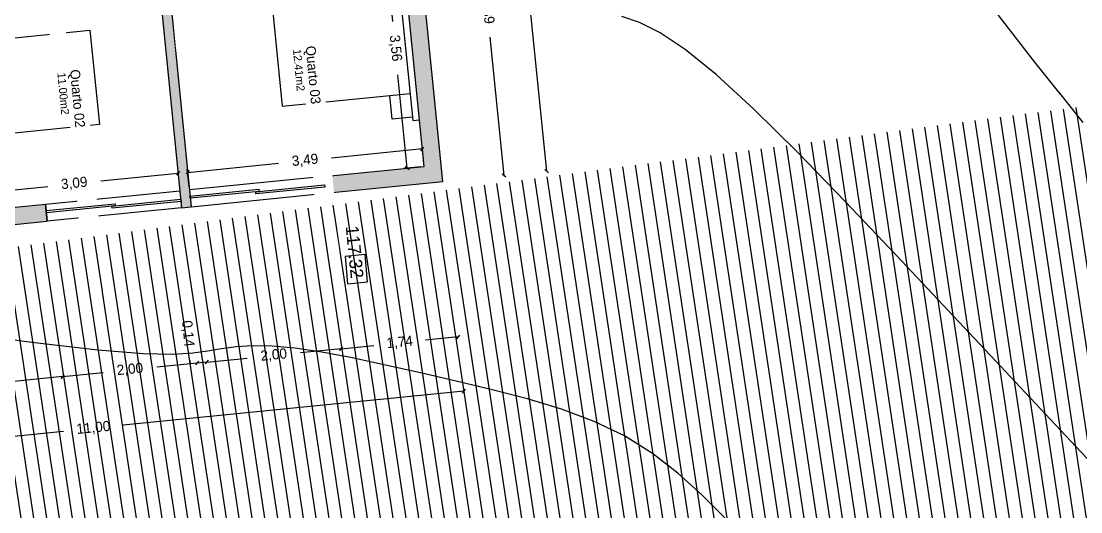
# Model space of a CAD drawing. Extents: x -85466713 to -87592, y -94413748 to -55832.
# Drawn here: x -196611.64 to -196595.99, y -55939.97 to -55932.73 of the extents above; entities that cross this region are included whole.
import ezdxf

# ---------------------------------------------------------------- set-up
doc = ezdxf.new("R2010")
doc.units = 0
doc.header["$MEASUREMENT"] = 0
doc.header["$PDMODE"] = 34
doc.header["$PDSIZE"] = 0.05
for name, color, linetype in [('.Legendas', 7, 'Continuous'), ('0_PROP.aux.cotas', 30, 'Continuous'), ('0_pROP.aux.legenda', 7, 'Continuous'), ('0_PROP.corte', 10, 'Continuous'), ('0_PROP.corte.vaos', 160, 'Continuous'), ('0_PROP.mob', 19, 'Continuous'), ('0_PROP.trama', 251, 'Continuous'), ('0_PROP.vista3', 254, 'Continuous'), ('0_PROPfinal', 4, 'Continuous'), ('CV', 8, 'Continuous'), ('CVD', 6, 'Continuous')]:
    doc.layers.add(name, color=color, linetype=linetype)
doc.styles.add('creativespace', font='GOTHIC.TTF')
doc.dimstyles.new('creativespace', dxfattribs={"dimtxt": 0.15, "dimasz": 0.05, "dimexe": 0.05, "dimexo": 0.05, "dimgap": 0.2, "dimtad": 0, "dimtoh": 1, "dimzin": 1, "dimtxsty": 'creativespace', "dimblk": 'OBLIQUE', "dimcen": 0, "dimclrd": 251, "dimclre": 256, "dimclrt": 30, "dimazin": 3, "dimtfac": 1, "dimtmove": 0, "dimatfit": 3, "dimldrblk": 'OBLIQUE', "dimfxl": 1, "dimlwd": -1, "dimlwe": -1, "dimarcsym": 0})

# ---------------------------------------------------------------- blocks, each defined once
blk = doc.blocks.new('_Oblique')
at = {"color": 0, "linetype": 'ByBlock', "lineweight": -2}
blk.add_line((-0.5, -0.5), (0.5, 0.5), dxfattribs=at)
blk = doc.blocks.new('*D100')
at = {"layer": '0_PROP.aux.cotas', "transparency": 16777216}
for p, q in [((-87785.496, -65587.101), (-87785.666, -65587.289)), ((-87782.857, -65589.489), (-87783.027, -65589.677))]:
    blk.add_line(p, q, dxfattribs=at)
at = {"layer": '0_PROP.aux.cotas', "color": 251, "transparency": 16777216}
for p, q in [((-87785.632, -65587.252), (-87784.605, -65588.181)), ((-87782.994, -65589.639), (-87784.02, -65588.71))]:
    blk.add_line(p, q, dxfattribs=at)
at = {"layer": 'DEFPOINTS', "color": 0, "transparency": 16777216}
for p in [(-87785.462, -65587.064), (-87782.824, -65589.452), (-87782.994, -65589.639)]:
    blk.add_point(p, dxfattribs=at)
at = {"layer": '0_PROP.aux.cotas', "color": 251, "transparency": 16777216, "xscale": 0.05, "yscale": 0.05, "zscale": 0.05}
for p, rotation in [((-87785.632, -65587.252), 137.856957847918), ((-87782.994, -65589.639), 317.856957847918)]:
    blk.add_blockref('_Oblique', p, dxfattribs=dict(at, rotation=rotation))
at = {"layer": '0_PROP.aux.cotas', "color": 30, "transparency": 16777216, "insert": (-87784.313, -65588.446), "char_height": 0.15, "attachment_point": 5, "rotation": 317.857, "style": 'creativespace'}
blk.add_mtext('3,56', dxfattribs=at)
blk = doc.blocks.new('*D105')
at = {"layer": '0_PROP.aux.cotas', "transparency": 16777216}
for p, q in [((-87782.861, -65589.418), (-87783.053, -65589.244)), ((-87785.2, -65592.003), (-87785.392, -65591.829))]:
    blk.add_line(p, q, dxfattribs=at)
at = {"layer": '0_PROP.aux.cotas', "color": 251, "transparency": 16777216}
for p, q in [((-87783.016, -65589.278), (-87783.922, -65590.279)), ((-87785.355, -65591.862), (-87784.449, -65590.861))]:
    blk.add_line(p, q, dxfattribs=at)
at = {"layer": 'DEFPOINTS', "color": 0, "transparency": 16777216}
for p in [(-87782.824, -65589.452), (-87785.355, -65591.862), (-87785.163, -65592.036)]:
    blk.add_point(p, dxfattribs=at)
at = {"layer": '0_PROP.aux.cotas', "color": 251, "transparency": 16777216, "xscale": 0.05, "yscale": 0.05, "zscale": 0.05}
for p, rotation in [((-87783.016, -65589.278), 47.85695784791795), ((-87785.355, -65591.862), 227.856957847918)]:
    blk.add_blockref('_Oblique', p, dxfattribs=dict(at, rotation=rotation))
at = {"layer": '0_PROP.aux.cotas', "color": 30, "transparency": 16777216, "insert": (-87784.185, -65590.57), "char_height": 0.15, "attachment_point": 5, "rotation": 47.857, "style": 'creativespace'}
blk.add_mtext('3,49', dxfattribs=at)
blk = doc.blocks.new('*D106')
at = {"layer": '0_PROP.aux.cotas', "color": 251, "transparency": 16777216}
for p, q in [((-87785.449, -65591.966), (-87786.221, -65592.819)), ((-87787.52, -65594.254), (-87786.747, -65593.401))]:
    blk.add_line(p, q, dxfattribs=at)
at = {"layer": 'DEFPOINTS', "color": 0, "transparency": 16777216}
for p in [(-87785.449, -65591.966), (-87787.52, -65594.254), (-87787.52, -65594.254)]:
    blk.add_point(p, dxfattribs=at)
at = {"layer": '0_PROP.aux.cotas', "color": 251, "transparency": 16777216, "xscale": 0.05, "yscale": 0.05, "zscale": 0.05}
for p, rotation in [((-87785.449, -65591.966), 47.85695784791795), ((-87787.52, -65594.254), 227.856957847918)]:
    blk.add_blockref('_Oblique', p, dxfattribs=dict(at, rotation=rotation))
at = {"layer": '0_PROP.aux.cotas', "color": 30, "transparency": 16777216, "insert": (-87786.484, -65593.11), "char_height": 0.15, "attachment_point": 5, "rotation": 47.857, "style": 'creativespace'}
blk.add_mtext('3,09', dxfattribs=at)
blk = doc.blocks.new('*D127')
at = {"layer": '0_PROP.aux.cotas', "transparency": 16777216}
for p, q in [((-87789.932, -65592.004), (-87789.744, -65591.795)), ((-87787.294, -65594.391), (-87787.105, -65594.183))]:
    blk.add_line(p, q, dxfattribs=at)
at = {"layer": '0_PROP.aux.cotas', "color": 251, "transparency": 16777216}
for p, q in [((-87789.777, -65591.832), (-87788.75, -65592.762)), ((-87787.139, -65594.22), (-87788.166, -65593.291))]:
    blk.add_line(p, q, dxfattribs=at)
at = {"layer": 'DEFPOINTS', "color": 0, "transparency": 16777216}
for p in [(-87789.966, -65592.041), (-87787.139, -65594.22), (-87787.327, -65594.428)]:
    blk.add_point(p, dxfattribs=at)
at = {"layer": '0_PROP.aux.cotas', "color": 251, "transparency": 16777216, "xscale": 0.05, "yscale": 0.05, "zscale": 0.05}
for p, rotation in [((-87789.777, -65591.832), 137.856957847918), ((-87787.139, -65594.22), 317.856957847918)]:
    blk.add_blockref('_Oblique', p, dxfattribs=dict(at, rotation=rotation))
at = {"layer": '0_PROP.aux.cotas', "color": 30, "transparency": 16777216, "insert": (-87788.458, -65593.026), "char_height": 0.15, "attachment_point": 5, "rotation": 317.857, "style": 'creativespace'}
blk.add_mtext('3,56', dxfattribs=at)
blk = doc.blocks.new('*D155')
at = {"layer": '0_PROP.aux.cotas', "color": 251, "transparency": 16777216}
for p, q in [((-87785.486, -65585.479), (-87783.965, -65586.856)), ((-87781.86, -65588.76), (-87783.381, -65587.383))]:
    blk.add_line(p, q, dxfattribs=at)
at = {"layer": 'DEFPOINTS', "color": 0, "transparency": 16777216}
for p in [(-87785.486, -65585.479), (-87781.86, -65588.76), (-87781.86, -65588.76)]:
    blk.add_point(p, dxfattribs=at)
at = {"layer": '0_PROP.aux.cotas', "color": 251, "transparency": 16777216, "xscale": 0.05, "yscale": 0.05, "zscale": 0.05}
for p, rotation in [((-87785.486, -65585.479), 137.856957847918), ((-87781.86, -65588.76), 317.856957847918)]:
    blk.add_blockref('_Oblique', p, dxfattribs=dict(at, rotation=rotation))
at = {"layer": '0_PROP.aux.cotas', "color": 30, "transparency": 16777216, "insert": (-87783.673, -65587.12), "char_height": 0.15, "attachment_point": 5, "rotation": 317.857, "style": 'creativespace'}
blk.add_mtext('4,89', dxfattribs=at)
blk = doc.blocks.new('*D156')
at = {"layer": '0_PROP.aux.cotas', "color": 251, "transparency": 16777216}
for p, q in [((-87794.41, -65576.548), (-87788.25, -65582.122)), ((-87781.435, -65588.29), (-87787.595, -65582.715))]:
    blk.add_line(p, q, dxfattribs=at)
at = {"layer": 'DEFPOINTS', "color": 0, "transparency": 16777216}
for p in [(-87794.41, -65576.548), (-87781.435, -65588.29), (-87781.435, -65588.29)]:
    blk.add_point(p, dxfattribs=at)
at = {"layer": '0_PROP.aux.cotas', "color": 251, "transparency": 16777216, "xscale": 0.05, "yscale": 0.05, "zscale": 0.05}
for p, rotation in [((-87794.41, -65576.548), 137.856957847918), ((-87781.435, -65588.29), 317.856957847918)]:
    blk.add_blockref('_Oblique', p, dxfattribs=dict(at, rotation=rotation))
at = {"layer": '0_PROP.aux.cotas', "color": 30, "transparency": 16777216, "insert": (-87787.922, -65582.419), "char_height": 0.15, "attachment_point": 5, "rotation": 317.857, "style": 'creativespace'}
blk.add_mtext('17,50', dxfattribs=at)
blk = doc.blocks.new('*D157')
at = {"layer": '0_PROP.aux.cotas', "color": 251, "transparency": 16777216}
for p, q in [((-87780.761, -65590.981), (-87781.086, -65591.341)), ((-87781.928, -65592.272), (-87781.603, -65591.912))]:
    blk.add_line(p, q, dxfattribs=at)
at = {"layer": 'DEFPOINTS', "color": 0, "transparency": 16777216}
for p in [(-87780.761, -65590.981), (-87781.928, -65592.272), (-87781.928, -65592.272)]:
    blk.add_point(p, dxfattribs=at)
at = {"layer": '0_PROP.aux.cotas', "color": 251, "transparency": 16777216, "xscale": 0.05, "yscale": 0.05, "zscale": 0.05}
for p, rotation in [((-87780.761, -65590.981), 47.85695784791795), ((-87781.928, -65592.272), 227.856957847918)]:
    blk.add_blockref('_Oblique', p, dxfattribs=dict(at, rotation=rotation))
at = {"layer": '0_PROP.aux.cotas', "color": 30, "transparency": 16777216, "insert": (-87781.344, -65591.626), "char_height": 0.15, "attachment_point": 5, "rotation": 47.857, "style": 'creativespace'}
blk.add_mtext('1,74', dxfattribs=at)
blk = doc.blocks.new('*D158')
at = {"layer": '0_PROP.aux.cotas', "color": 251, "transparency": 16777216}
for p, q in [((-87781.928, -65592.272), (-87782.332, -65592.718)), ((-87783.267, -65593.751), (-87782.864, -65593.305))]:
    blk.add_line(p, q, dxfattribs=at)
at = {"layer": 'DEFPOINTS', "color": 0, "transparency": 16777216}
for p in [(-87781.928, -65592.272), (-87783.267, -65593.751), (-87783.267, -65593.751)]:
    blk.add_point(p, dxfattribs=at)
at = {"layer": '0_PROP.aux.cotas', "color": 251, "transparency": 16777216, "xscale": 0.05, "yscale": 0.05, "zscale": 0.05}
for p, rotation in [((-87781.928, -65592.272), 47.85695784791795), ((-87783.267, -65593.751), 227.856957847918)]:
    blk.add_blockref('_Oblique', p, dxfattribs=dict(at, rotation=rotation))
at = {"layer": '0_PROP.aux.cotas', "color": 30, "transparency": 16777216, "insert": (-87782.598, -65593.012), "char_height": 0.15, "attachment_point": 5, "rotation": 47.857, "style": 'creativespace'}
blk.add_mtext('2,00', dxfattribs=at)
blk = doc.blocks.new('*D159')
at = {"layer": '0_PROP.aux.cotas', "color": 251, "transparency": 16777216}
for p, q in [((-87783.267, -65593.751), (-87783.361, -65593.855)), ((-87783.267, -65593.751), (-87783.234, -65593.714)), ((-87783.428, -65593.929), (-87783.466, -65593.896)), ((-87783.361, -65593.855), (-87783.428, -65593.929))]:
    blk.add_line(p, q, dxfattribs=at)
at = {"layer": 'DEFPOINTS', "color": 0, "transparency": 16777216}
for p in [(-87783.267, -65593.751), (-87783.361, -65593.855), (-87783.361, -65593.855)]:
    blk.add_point(p, dxfattribs=at)
at = {"layer": '0_PROP.aux.cotas', "color": 251, "transparency": 16777216, "xscale": 0.05, "yscale": 0.05, "zscale": 0.05}
for p, rotation in [((-87783.267, -65593.751), 227.856957847918), ((-87783.361, -65593.855), 47.85695784791795)]:
    blk.add_blockref('_Oblique', p, dxfattribs=dict(at, rotation=rotation))
at = {"layer": '0_PROP.aux.cotas', "color": 30, "transparency": 16777216, "insert": (-87783.759, -65593.63), "char_height": 0.15, "attachment_point": 5, "rotation": 317.857, "style": 'creativespace'}
blk.add_mtext('0,14', dxfattribs=at)
blk = doc.blocks.new('*D160')
at = {"layer": '0_PROP.aux.cotas', "color": 251, "transparency": 16777216}
for p, q in [((-87783.361, -65593.855), (-87783.765, -65594.301)), ((-87784.7, -65595.335), (-87784.297, -65594.889))]:
    blk.add_line(p, q, dxfattribs=at)
at = {"layer": 'DEFPOINTS', "color": 0, "transparency": 16777216}
for p in [(-87783.361, -65593.855), (-87784.7, -65595.335), (-87784.7, -65595.335)]:
    blk.add_point(p, dxfattribs=at)
at = {"layer": '0_PROP.aux.cotas', "color": 251, "transparency": 16777216, "xscale": 0.05, "yscale": 0.05, "zscale": 0.05}
for p, rotation in [((-87783.361, -65593.855), 47.85695784791795), ((-87784.7, -65595.335), 227.856957847918)]:
    blk.add_blockref('_Oblique', p, dxfattribs=dict(at, rotation=rotation))
at = {"layer": '0_PROP.aux.cotas', "color": 30, "transparency": 16777216, "insert": (-87784.031, -65594.595), "char_height": 0.15, "attachment_point": 5, "rotation": 47.857, "style": 'creativespace'}
blk.add_mtext('2,00', dxfattribs=at)
blk = doc.blocks.new('*D161')
at = {"layer": '0_PROP.aux.cotas', "color": 251, "transparency": 16777216}
for p, q in [((-87784.7, -65595.335), (-87786.156, -65596.944)), ((-87788.141, -65599.137), (-87786.685, -65597.528))]:
    blk.add_line(p, q, dxfattribs=at)
at = {"layer": 'DEFPOINTS', "color": 0, "transparency": 16777216}
for p in [(-87784.7, -65595.335), (-87788.141, -65599.137), (-87788.141, -65599.137)]:
    blk.add_point(p, dxfattribs=at)
at = {"layer": '0_PROP.aux.cotas', "color": 251, "transparency": 16777216, "xscale": 0.05, "yscale": 0.05, "zscale": 0.05}
for p, rotation in [((-87784.7, -65595.335), 47.85695784791795), ((-87788.141, -65599.137), 227.856957847918)]:
    blk.add_blockref('_Oblique', p, dxfattribs=dict(at, rotation=rotation))
at = {"layer": '0_PROP.aux.cotas', "color": 30, "transparency": 16777216, "insert": (-87786.421, -65597.236), "char_height": 0.15, "attachment_point": 5, "rotation": 47.857, "style": 'creativespace'}
blk.add_mtext('5,13', dxfattribs=at)
blk = doc.blocks.new('*D163')
at = {"layer": '0_PROP.aux.cotas', "color": 251, "transparency": 16777216}
for p, q in [((-87780.162, -65591.52), (-87783.555, -65595.27)), ((-87787.542, -65599.675), (-87784.149, -65595.925))]:
    blk.add_line(p, q, dxfattribs=at)
at = {"layer": 'DEFPOINTS', "color": 0, "transparency": 16777216}
for p in [(-87780.162, -65591.52), (-87787.542, -65599.675), (-87787.542, -65599.675)]:
    blk.add_point(p, dxfattribs=at)
at = {"layer": '0_PROP.aux.cotas', "color": 251, "transparency": 16777216, "xscale": 0.05, "yscale": 0.05, "zscale": 0.05}
for p, rotation in [((-87780.162, -65591.52), 47.85695784791795), ((-87787.542, -65599.675), 227.856957847918)]:
    blk.add_blockref('_Oblique', p, dxfattribs=dict(at, rotation=rotation))
at = {"layer": '0_PROP.aux.cotas', "color": 30, "transparency": 16777216, "insert": (-87783.852, -65595.598), "char_height": 0.15, "attachment_point": 5, "rotation": 47.857, "style": 'creativespace'}
blk.add_mtext('11,00', dxfattribs=at)
blk = doc.blocks.new('20240619.EP_LA_V04s.muro')
at = {"layer": '0_PROP.trama'}
h = blk.add_hatch(color=256, dxfattribs=at)
h.dxf.hatch_style = 1
h.paths.add_polyline_path([(-87787.453, -65584.925), (-87787.621, -65585.11), (-87789.315, -65586.983), (-87789.211, -65587.076), (-87789.123, -65586.979), (-87788.456, -65587.584), (-87788.362, -65587.48), (-87789.029, -65586.875), (-87787.517, -65585.204), (-87786.819, -65585.835), (-87786.652, -65585.65)])
h.paths.add_polyline_path([(-87785.566, -65586.97), (-87787.078, -65588.641), (-87787.746, -65588.037), (-87787.84, -65588.141), (-87787.172, -65588.745), (-87787.26, -65588.842), (-87787.156, -65588.936), (-87785.462, -65587.064), (-87782.824, -65589.452), (-87783.824, -65590.557), (-87783.638, -65590.724), (-87782.47, -65589.434), (-87786.096, -65586.153), (-87786.263, -65586.339)])
h.paths.add_polyline_path([(-87787.801, -65589.649), (-87787.713, -65589.552), (-87787.817, -65589.458), (-87788.087, -65589.756), (-87787.983, -65589.85), (-87787.895, -65589.753), (-87785.071, -65592.308), (-87784.977, -65592.204), (-87785.533, -65591.701)])
h.paths.add_polyline_path([(-87789.875, -65587.81), (-87789.768, -65587.692), (-87789.872, -65587.598), (-87792.988, -65591.042), (-87793.156, -65591.227), (-87794.162, -65592.339), (-87793.977, -65592.506), (-87793.065, -65591.499), (-87792.478, -65592.029), (-87792.385, -65591.926), (-87793.052, -65591.321), (-87790.777, -65588.806), (-87790.109, -65589.411), (-87790.015, -65589.307), (-87790.683, -65588.703), (-87789.969, -65587.914), (-87789.524, -65588.316), (-87789.43, -65588.212)])
h.paths.add_polyline_path([(-87789.4, -65589.864), (-87789.493, -65589.968), (-87788.826, -65590.572), (-87790.07, -65591.947), (-87790.514, -65591.544), (-87790.608, -65591.648), (-87790.163, -65592.051), (-87787.236, -65594.7), (-87786.41, -65593.788), (-87786.596, -65593.62), (-87787.327, -65594.428), (-87789.966, -65592.041), (-87788.54, -65590.465), (-87788.644, -65590.371), (-87788.732, -65590.468)])
h.paths.add_polyline_path([(-87787.236, -65594.7), (-87787.421, -65594.532), (-87789.868, -65597.236), (-87790.036, -65597.421), (-87789.85, -65597.589)])
h.paths.add_polyline_path([(-87792.721, -65594.654), (-87791.212, -65592.986), (-87791.769, -65592.483), (-87791.863, -65592.586), (-87791.41, -65592.996), (-87792.825, -65594.56), (-87794.48, -65593.062), (-87794.647, -65592.911), (-87794.665, -65592.895), (-87794.833, -65593.08), (-87791.515, -65596.082), (-87791.348, -65595.897)])
at = {"layer": '0_PROP.corte'}
for points in [[(-87783.638, -65590.724), (-87782.47, -65589.434), (-87786.096, -65586.153)], [(-87783.824, -65590.557), (-87782.824, -65589.452), (-87785.462, -65587.064)], [(-87787.801, -65589.649), (-87784.977, -65592.204)], [(-87787.895, -65589.753), (-87785.071, -65592.308)], [(-87783.824, -65590.557), (-87783.638, -65590.724)], [(-87785.071, -65592.308), (-87784.977, -65592.204)], [(-87787.327, -65594.428), (-87786.596, -65593.62)], [(-87786.596, -65593.62), (-87786.41, -65593.788)], [(-87787.236, -65594.7), (-87786.41, -65593.788)]]:
    blk.add_lwpolyline(points, dxfattribs=at)
at = {"layer": '0_PROP.mob'}
for points in [[(-87784.968, -65587.511), (-87785.035, -65587.586), (-87783.403, -65589.062), (-87783.336, -65588.988)], [(-87784.738, -65587.854), (-87786.013, -65589.263), (-87784.975, -65590.202), (-87783.7, -65588.793)], [(-87783.44, -65589.028), (-87783.642, -65589.251), (-87783.901, -65589.016)], [(-87789.108, -65592.682), (-87787.833, -65591.274), (-87786.795, -65592.213), (-87788.069, -65593.622)]]:
    blk.add_lwpolyline(points, dxfattribs=at)
at = {"layer": '0_PROP.vista3'}
for points in [[(-87783.824, -65590.557), (-87785.163, -65592.036), (-87784.977, -65592.204), (-87783.638, -65590.724), (-87783.824, -65590.557)], [(-87786.596, -65593.62), (-87785.257, -65592.14), (-87785.071, -65592.308), (-87786.41, -65593.788), (-87786.596, -65593.62)]]:
    blk.add_lwpolyline(points, dxfattribs=at)
at = {"layer": '.Legendas', "insert": (-87772.383, -65586.115), "char_height": 0.145, "width": 8.0775, "attachment_point": 9, "rotation": 317.4277, "bg_fill": 2}
blk.add_mtext('\\pxql;{\\fCentury Gothic|b0|i0|c0|p34;área verde}', dxfattribs=at)
at = {"layer": '0_PROP.aux.cotas'}
for base, p1, p2, picture, middle in [((-87781.928, -65592.272), (-87780.761, -65590.981), (-87781.928, -65592.272), '*D157', (-87781.344, -65591.626)), ((-87783.267, -65593.751), (-87781.928, -65592.272), (-87783.267, -65593.751), '*D158', (-87782.598, -65593.012)), ((-87783.361, -65593.855), (-87783.267, -65593.751), (-87783.361, -65593.855), '*D159', (-87783.759, -65593.63)), ((-87784.7, -65595.335), (-87783.361, -65593.855), (-87784.7, -65595.335), '*D160', (-87784.031, -65594.595)), ((-87788.141, -65599.137), (-87784.7, -65595.335), (-87788.141, -65599.137), '*D161', (-87786.421, -65597.236))]:
    dim = blk.add_linear_dim(base=base, p1=p1, p2=p2, angle=47.857, dimstyle='creativespace', dxfattribs=at)
    dim.commit()
    dim.dimension.update_dxf_attribs({"geometry": picture, "text_midpoint": middle})
at = {"layer": 'CV', "linetype": 'Continuous'}
blk.add_polyline3d([(-87776.042, -65582.442, 0), (-87777.169, -65582.26, 0), (-87778.314, -65582.053, 0)], dxfattribs=at)
at = {"layer": 'CVD', "linetype": 'Continuous'}
blk.add_polyline3d([(-87772.466, -65586.095, 0), (-87773.454, -65586.016, 0), (-87774.531, -65585.929, 0), (-87775.653, -65585.837, 0), (-87775.653, -65585.837, 0), (-87776.776, -65585.747, 0), (-87777.863, -65585.664, 0), (-87778.876, -65585.599, 0), (-87779.779, -65585.559, 0), (-87780.536, -65585.552, 0), (-87780.536, -65585.552, 0), (-87781.122, -65585.585, 0), (-87781.561, -65585.651, 0), (-87781.89, -65585.742, 0), (-87782.146, -65585.851, 0)], dxfattribs=at)
at = {"layer": '0_pROP.aux.legenda', "char_height": 0.12, "width": 1.87562, "attachment_point": 9, "rotation": 317.4277, "bg_fill": 2}
for s, insert in [('{\\fCentury Gothic|b0|i0|c0|p34;12.41m2}', (-87784.96, -65589.894)), ('{\\fCentury Gothic|b0|i0|c0|p34;11.00m2}', (-87787.308, -65592.488))]:
    blk.add_mtext(s, dxfattribs=dict(at, insert=insert))
at = {"layer": '0_pROP.aux.legenda', "char_height": 0.145, "width": 3.22256, "attachment_point": 9, "rotation": 317.4277, "bg_fill": 2}
for s, insert in [('\\pxql;{\\fCentury Gothic|b0|i0|c0|p34;Hall }', (-87786.706, -65590.53)), ('\\pxql;{\\fCentury Gothic|b0|i0|c0|p34;Quarto 03}', (-87782.966, -65591.521)), ('\\pxql;{\\fCentury Gothic|b0|i0|c0|p34;Quarto 02}', (-87785.313, -65594.115))]:
    blk.add_mtext(s, dxfattribs=dict(at, insert=insert))
at = {"layer": '0_PROP.aux.cotas'}
dim = blk.add_linear_dim(base=(-87781.86, -65588.76), p1=(-87785.486, -65585.479), p2=(-87781.86, -65588.76), angle=317.857, dimstyle='creativespace', dxfattribs=at)
dim.commit()
dim.dimension.update_dxf_attribs({"geometry": '*D155', "text_midpoint": (-87783.673, -65587.12)})
at = {"layer": '0_PROP.trama'}
h = blk.add_hatch(dxfattribs=at)
h.set_pattern_fill('ANSI31', color=5, scale=1.5, angle=-42.143)
h.set_pattern_definition([(320.713916, (-87632.68341, -65913.38773), (0.11872367, 0.14512388), [])])
h.paths.add_polyline_path([(-87769.145, -65585.075), (-87775.462, -65581.395), (-87786.653, -65594.559), (-87786.951, -65594.919), (-87792.526, -65601.976), (-87794.354, -65604.189), (-87796.079, -65606.626), (-87796.831, -65607.85), (-87802.149, -65617.627), (-87802.669, -65618.472), (-87803.729, -65620.096), (-87802.321, -65621.234), (-87799.649, -65623.303), (-87798.54, -65622.935)])
at = {"layer": '0_PROP.aux.cotas'}
blk.add_lwpolyline([(-87782.6, -65591.002), (-87782.797, -65591.22), (-87782.5, -65591.496), (-87782.303, -65591.277)], close=True, dxfattribs=at)
at = {"layer": '0_PROP.corte.vaos', "linetype": 'Continuous'}
for points in [[(-87783.707, -65590.662), (-87784.394, -65591.42), (-87784.417, -65591.399), (-87783.731, -65590.641)], [(-87784.384, -65591.362), (-87785.07, -65592.12), (-87785.094, -65592.099), (-87784.407, -65591.341)], [(-87785.14, -65592.245), (-87785.827, -65593.004), (-87785.85, -65592.982), (-87785.164, -65592.224)], [(-87785.817, -65592.945), (-87786.503, -65593.704), (-87786.526, -65593.682), (-87785.84, -65592.924)]]:
    blk.add_lwpolyline(points, close=True, dxfattribs=at)
at = {"layer": 'CV', "linetype": 'Continuous'}
blk.add_polyline3d([(-87776.049, -65590.323, 0), (-87776.527, -65590.298, 0), (-87777.004, -65590.298, 0), (-87777.481, -65590.334, 0), (-87777.959, -65590.418, 0), (-87777.959, -65590.418, 0), (-87778.436, -65590.559, 0), (-87778.913, -65590.749, 0), (-87779.39, -65590.975, 0), (-87779.868, -65591.225, 0), (-87780.345, -65591.487, 0), (-87780.345, -65591.487, 0), (-87780.819, -65591.751, 0), (-87781.28, -65592.011, 0), (-87781.713, -65592.262, 0), (-87782.104, -65592.501, 0), (-87782.439, -65592.724, 0), (-87782.439, -65592.724, 0), (-87782.709, -65592.928, 0), (-87782.923, -65593.116, 0), (-87783.095, -65593.292, 0), (-87783.239, -65593.459, 0), (-87783.369, -65593.622, 0), (-87783.369, -65593.622, 0), (-87783.508, -65593.792, 0), (-87783.712, -65594.001, 0), (-87784.047, -65594.29, 0), (-87784.58, -65594.699, 0), (-87785.375, -65595.267, 0), (-87785.375, -65595.267, 0), (-87786.476, -65596.023, 0)], dxfattribs=at)
at = {"layer": '0_PROP.aux.cotas', "color": 255, "linetype": 'ByBlock', "insert": (-87782.738, -65591.079), "char_height": 0.19, "attachment_point": 5, "rotation": 317.857}
blk.add_mtext('{\\C256;117.32}', dxfattribs=at)
at = {"layer": '0_PROP.aux.cotas'}
for base, p1, p2, angle, picture, middle in [((-87781.435, -65588.29), (-87794.41, -65576.548), (-87781.435, -65588.29), 317.857, '*D156', (-87787.922, -65582.419)), ((-87785.355, -65591.862), (-87782.824, -65589.452), (-87785.163, -65592.036), 47.857, '*D105', (-87784.185, -65590.57)), ((-87787.139, -65594.22), (-87789.966, -65592.041), (-87787.327, -65594.428), 317.857, '*D127', (-87788.458, -65593.026)), ((-87787.52, -65594.254), (-87785.449, -65591.966), (-87787.52, -65594.254), 47.857, '*D106', (-87786.484, -65593.11))]:
    dim = blk.add_linear_dim(base=base, p1=p1, p2=p2, angle=angle, dimstyle='creativespace', dxfattribs=at)
    dim.commit()
    dim.dimension.update_dxf_attribs({"geometry": picture, "text_midpoint": middle})
for p1, p2, distance, picture, middle in [((-87785.462, -65587.064), (-87782.824, -65589.452), -0.253, '*D100', (-87784.313, -65588.446)), ((-87780.162, -65591.52), (-87787.542, -65599.675), 0, '*D163', (-87783.852, -65595.598))]:
    dim = blk.add_aligned_dim(p1=p1, p2=p2, distance=distance, dimstyle='creativespace', dxfattribs=at)
    dim.commit()
    dim.dimension.update_dxf_attribs({"geometry": picture, "text_midpoint": middle})

msp = doc.modelspace()

# ---------------------------------------------------------------- block references
at = {"layer": '0_PROPfinal', "linetype": 'Continuous', "rotation": 317.8569578479464}
msp.add_blockref('20240619.EP_LA_V04s.muro', (-87507.723, -66202.984), dxfattribs=at)

doc.saveas('drawing.dxf')
